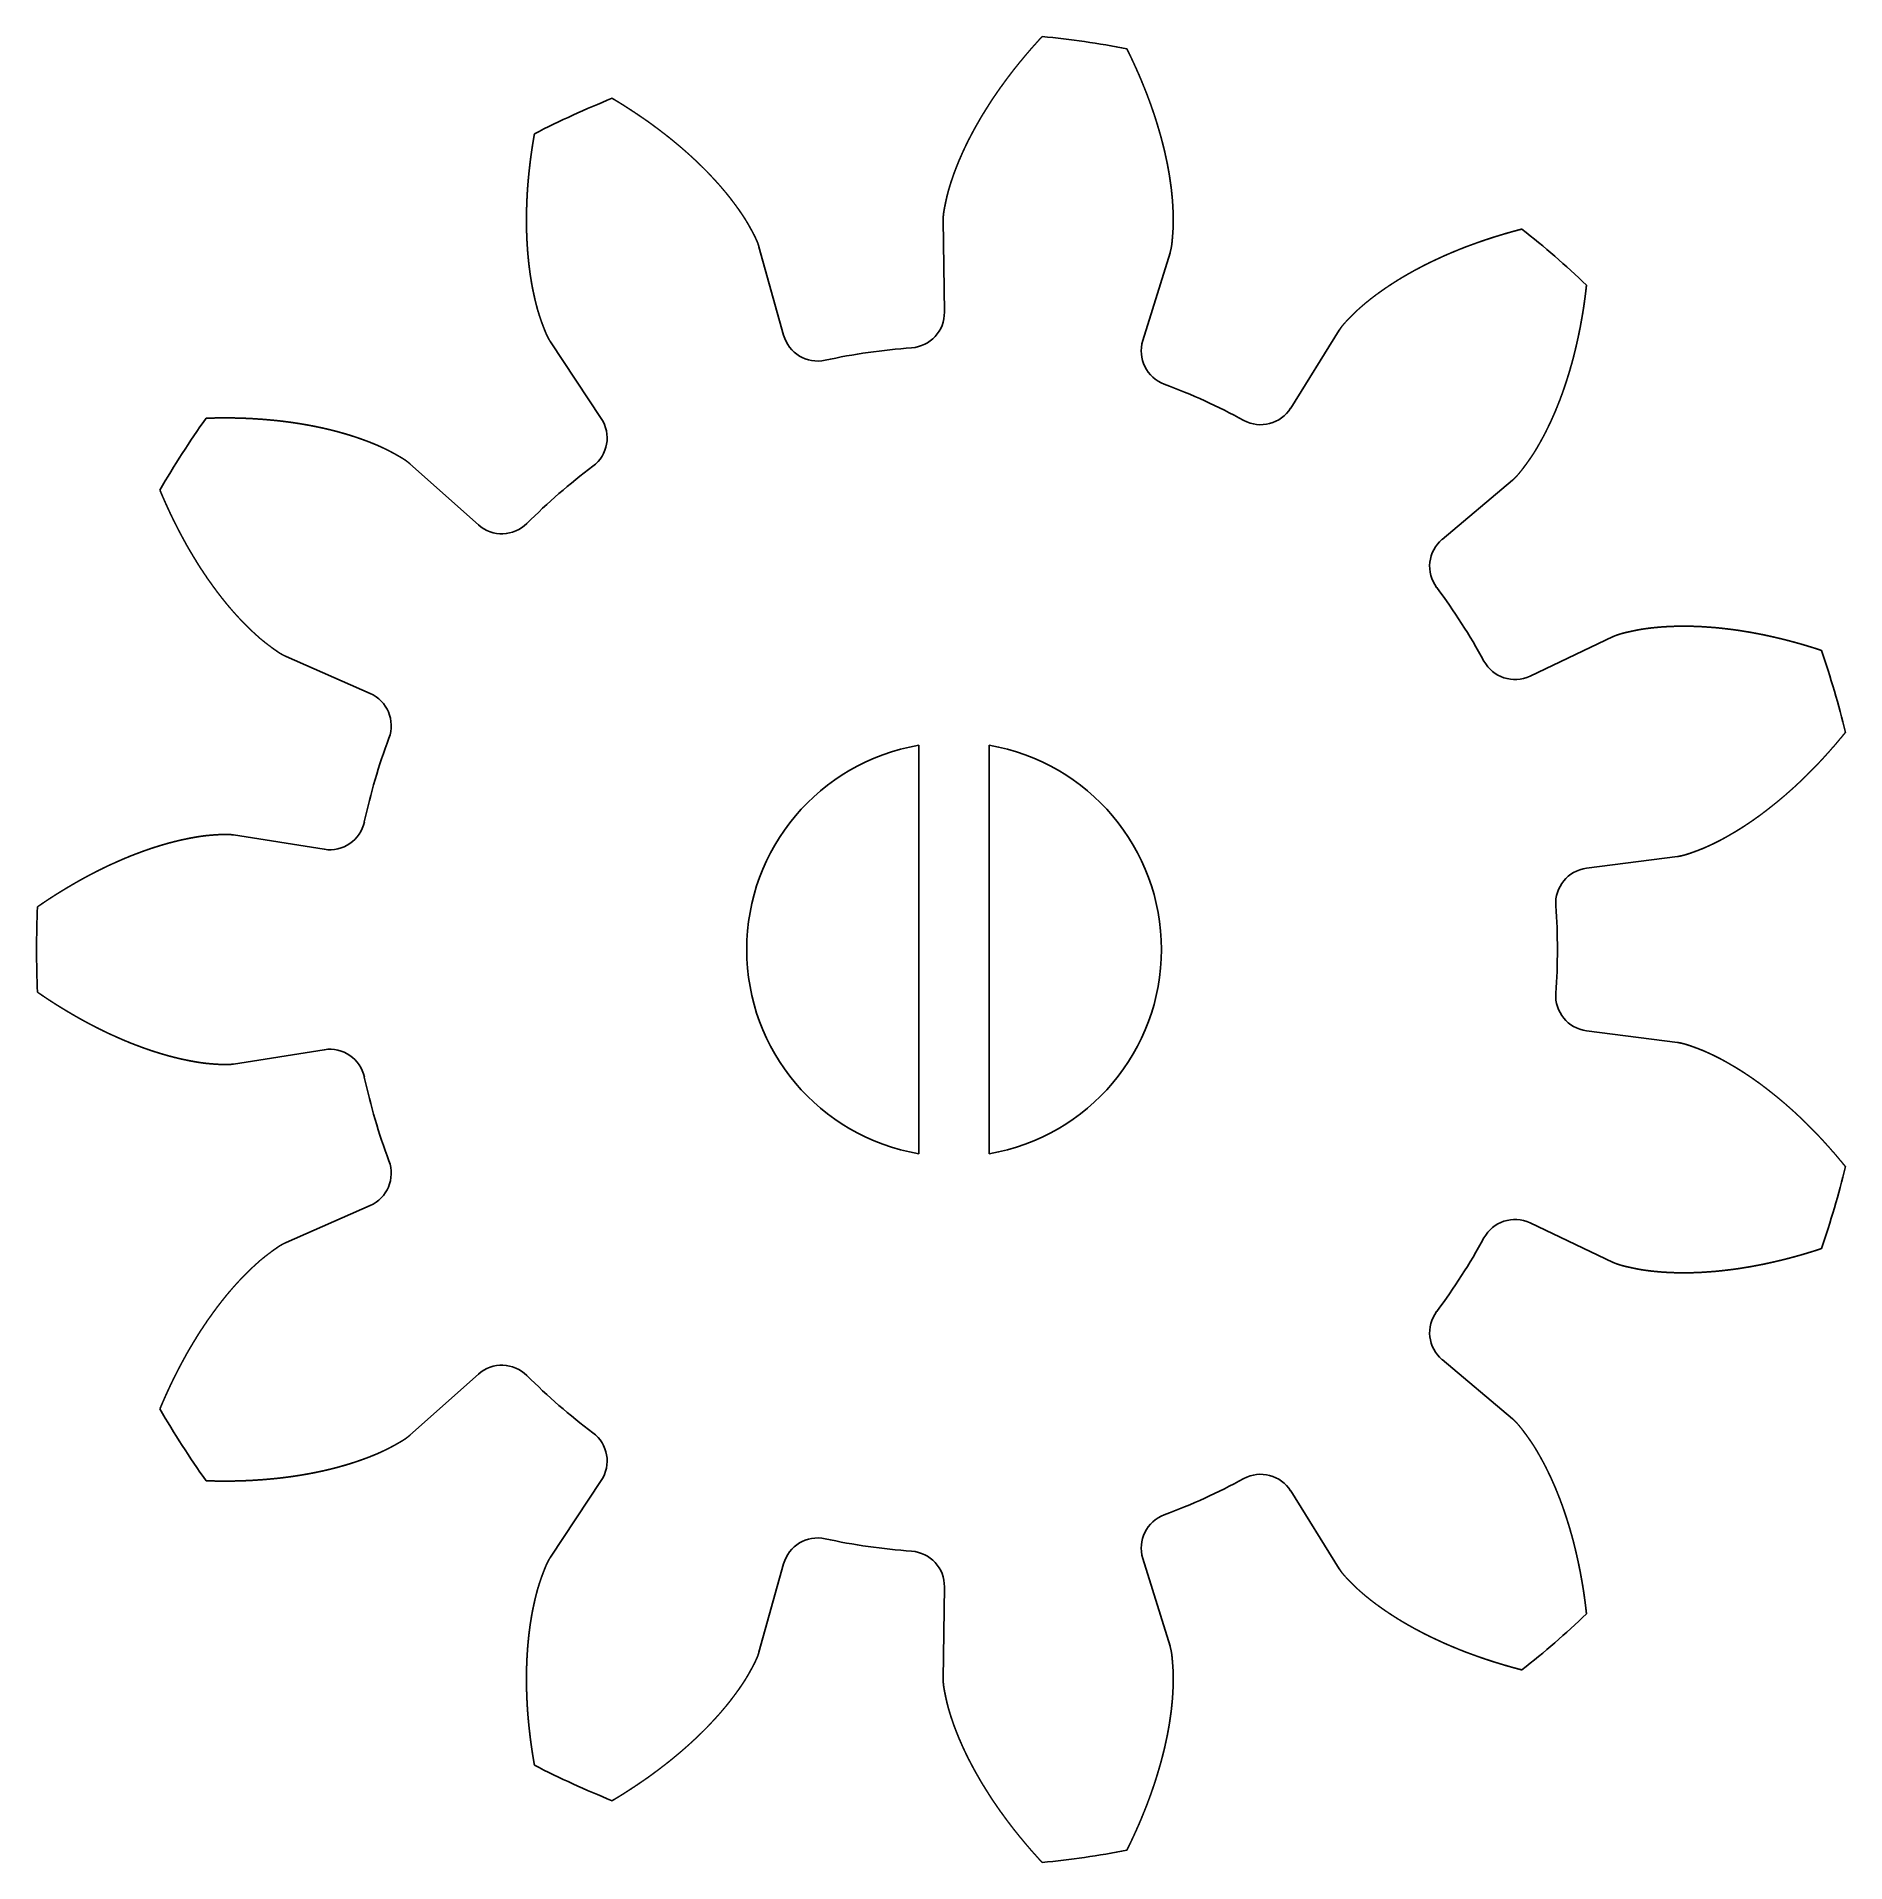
# Model space of a CAD drawing. Header units: millimetres. Extents: x -13 to 12.6, y -12.9 to 12.9.
import ezdxf

# ---------------------------------------------------------------- set-up
doc = ezdxf.new("R2010")
doc.units = ezdxf.units.MM
doc.layers.get('0').update_dxf_attribs({"linetype": 'CONTINUOUS'})

msp = doc.modelspace()

# ---------------------------------------------------------------- linework, layer by layer
for p, q in [((-0.154, 10.335), (-0.136, 9.034)), ((-2.415, 8.706), (-2.764, 9.96)), ((2.675, 8.63), (3.06, 9.873)), ((-5.717, 8.611), (-4.998, 7.526)), ((5.458, 8.778), (4.77, 7.673)), ((-6.738, 6.019), (-7.71, 6.885)), ((6.916, 5.813), (7.912, 6.652)), ((9.337, 4.434), (8.161, 3.876)), ((-9.465, 4.153), (-8.274, 3.629)), ((-8.923, 1.42), (-10.208, 1.623)), ((8.961, 1.151), (10.252, 1.318)), ((10.252, -1.318), (8.961, -1.151)), ((-10.208, -1.623), (-8.923, -1.42)), ((-8.274, -3.629), (-9.465, -4.153)), ((8.161, -3.876), (9.337, -4.434)), ((7.912, -6.652), (6.916, -5.813)), ((-7.71, -6.885), (-6.738, -6.019)), ((-4.998, -7.526), (-5.717, -8.611)), ((4.77, -7.673), (5.458, -8.778)), ((-2.764, -9.96), (-2.415, -8.706)), ((3.06, -9.873), (2.675, -8.63)), ((-0.136, -9.034), (-0.154, -10.335))]:
    msp.add_line(p, q)
for points in [[(-0.5, -2.895), (-0.5, 2.895, 0.842075)], [(0.5, 2.895), (0.5, -2.895, 0.842075)]]:
    msp.add_lwpolyline(points, format="xyb", close=True)
for centre, radius, start, end in [((0, 0), 13, 79.1493, 84.4871), ((0, 0), 13, 111.8765, 117.2144), ((0, 0), 13, 46.422, 51.7598), ((-0.636, 9.027), 0.5, -85.9715, 0.8045), ((-1.933, 8.84), 0.5, 195.5591, 282.3351), ((3.153, 8.482), 0.5, 162.8319, 249.6079), ((0, 0), 8.549, 94.0285, 102.3351), ((0, 0), 8.549, 61.3012, 69.6079), ((0, 0), 13, 144.6038, 149.9417), ((-5.415, 7.25), 0.5, -53.2442, 33.5318), ((4.345, 7.938), 0.5, 241.3012, 328.0772), ((0, 0), 8.549, 126.7558, 135.0624), ((-6.406, 6.392), 0.5, 228.2864, 315.0624), ((7.238, 5.431), 0.5, 130.1046, 216.8806), ((0, 0), 8.549, 28.5739, 36.8806), ((0, 0), 13, 13.6947, 19.0326), ((7.947, 4.328), 0.5, 208.5739, 295.35), ((-8.475, 3.172), 0.5, -20.517, 66.2591), ((0, 0), 8.549, 159.483, 167.7897), ((-8.844, 1.914), 0.5, 261.0137, 347.7897), ((9.025, 0.655), 0.5, 97.3773, 184.1533), ((0, 0), 13, 177.3311, 182.6689), ((0, 0), 8.549, -4.1533, 4.1533), ((9.025, -0.655), 0.5, 175.8467, 262.6227), ((-8.844, -1.914), 0.5, 12.2103, 98.9863), ((0, 0), 8.549, 192.2103, 200.517), ((-8.475, -3.172), 0.5, -66.2591, 20.517), ((0, 0), 13, 340.9674, 346.3053), ((7.947, -4.328), 0.5, 64.65, 151.4261), ((0, 0), 8.549, 323.1194, 331.4261), ((7.238, -5.431), 0.5, 143.1194, 229.8954), ((-6.406, -6.392), 0.5, 44.9376, 131.7136), ((0, 0), 8.549, 224.9376, 233.2442), ((0, 0), 13, 210.0583, 215.3962), ((-5.415, -7.25), 0.5, -33.5318, 53.2442), ((0, 0), 8.549, 290.3921, 298.6988), ((4.345, -7.938), 0.5, 31.9228, 118.6988), ((3.153, -8.482), 0.5, 110.3921, 197.1681), ((-1.933, -8.84), 0.5, 77.6649, 164.4409), ((0, 0), 8.549, 257.6649, 265.9715), ((-0.636, -9.027), 0.5, -0.8045, 85.9715), ((0, 0), 13, 308.2402, 313.578), ((0, 0), 13, 242.7856, 248.1235), ((0, 0), 13, 275.5129, 280.8507)]:
    msp.add_arc(centre, radius, start, end)
for points in [[(-0.154, 10.335), (-0.154, 10.343), (-0.154, 10.359), (-0.153, 10.383), (-0.151, 10.415), (-0.145, 10.454), (-0.139, 10.493), (-0.131, 10.532), (-0.123, 10.571), (-0.115, 10.61), (-0.106, 10.65), (-0.097, 10.689), (-0.087, 10.728), (-0.076, 10.767), (-0.065, 10.806), (-0.053, 10.845), (-0.04, 10.884), (-0.027, 10.923), (-0.014, 10.961), (0, 11), (0.014, 11.039), (0.029, 11.077), (0.044, 11.116), (0.06, 11.154), (0.076, 11.193), (0.092, 11.231), (0.109, 11.269), (0.126, 11.308), (0.144, 11.346), (0.162, 11.384), (0.181, 11.422), (0.199, 11.46), (0.218, 11.498), (0.238, 11.535), (0.258, 11.573), (0.278, 11.611), (0.299, 11.648), (0.32, 11.686), (0.341, 11.723), (0.363, 11.761), (0.385, 11.798), (0.407, 11.835), (0.43, 11.872), (0.452, 11.909), (0.476, 11.946), (0.499, 11.983), (0.523, 12.02), (0.547, 12.056), (0.572, 12.093), (0.597, 12.129), (0.622, 12.166), (0.648, 12.202), (0.673, 12.238), (0.699, 12.274), (0.726, 12.31), (0.752, 12.346), (0.779, 12.382), (0.807, 12.418), (0.834, 12.453), (0.862, 12.489), (0.89, 12.524), (0.918, 12.559), (0.947, 12.594), (0.976, 12.629), (1.005, 12.664), (1.035, 12.699), (1.065, 12.734), (1.095, 12.769), (1.125, 12.803), (1.155, 12.837), (1.186, 12.872), (1.211, 12.899), (1.23, 12.919), (1.243, 12.933), (1.249, 12.94)], [(3.06, 9.873), (3.062, 9.881), (3.066, 9.896), (3.072, 9.919), (3.079, 9.95), (3.085, 9.989), (3.089, 10.029), (3.093, 10.069), (3.096, 10.108), (3.099, 10.148), (3.102, 10.188), (3.104, 10.229), (3.106, 10.269), (3.107, 10.309), (3.107, 10.35), (3.106, 10.391), (3.105, 10.431), (3.103, 10.472), (3.101, 10.513), (3.099, 10.554), (3.096, 10.596), (3.093, 10.637), (3.089, 10.678), (3.085, 10.719), (3.081, 10.761), (3.076, 10.802), (3.07, 10.844), (3.064, 10.885), (3.058, 10.927), (3.052, 10.968), (3.045, 11.01), (3.037, 11.052), (3.03, 11.093), (3.022, 11.135), (3.013, 11.177), (3.004, 11.219), (2.995, 11.261), (2.986, 11.303), (2.976, 11.345), (2.965, 11.386), (2.955, 11.428), (2.944, 11.47), (2.933, 11.512), (2.921, 11.554), (2.909, 11.596), (2.897, 11.638), (2.884, 11.68), (2.871, 11.722), (2.858, 11.764), (2.845, 11.806), (2.831, 11.848), (2.816, 11.89), (2.802, 11.932), (2.787, 11.974), (2.772, 12.016), (2.756, 12.058), (2.741, 12.1), (2.725, 12.142), (2.708, 12.184), (2.691, 12.226), (2.674, 12.267), (2.657, 12.309), (2.64, 12.351), (2.622, 12.393), (2.603, 12.435), (2.585, 12.476), (2.566, 12.518), (2.547, 12.56), (2.528, 12.601), (2.508, 12.643), (2.488, 12.685), (2.472, 12.718), (2.46, 12.743), (2.451, 12.759), (2.447, 12.768)], [(-2.764, 9.96), (-2.766, 9.968), (-2.771, 9.983), (-2.778, 10.006), (-2.79, 10.035), (-2.806, 10.071), (-2.823, 10.107), (-2.841, 10.142), (-2.86, 10.178), (-2.879, 10.213), (-2.899, 10.248), (-2.919, 10.283), (-2.939, 10.318), (-2.96, 10.352), (-2.982, 10.387), (-3.005, 10.42), (-3.028, 10.454), (-3.051, 10.488), (-3.075, 10.521), (-3.099, 10.554), (-3.124, 10.587), (-3.149, 10.62), (-3.174, 10.653), (-3.2, 10.686), (-3.226, 10.718), (-3.253, 10.75), (-3.28, 10.782), (-3.307, 10.814), (-3.335, 10.846), (-3.363, 10.877), (-3.391, 10.908), (-3.42, 10.939), (-3.449, 10.97), (-3.478, 11.001), (-3.508, 11.032), (-3.538, 11.062), (-3.568, 11.092), (-3.599, 11.122), (-3.63, 11.152), (-3.661, 11.182), (-3.693, 11.212), (-3.725, 11.241), (-3.757, 11.27), (-3.789, 11.299), (-3.822, 11.328), (-3.855, 11.357), (-3.888, 11.385), (-3.922, 11.414), (-3.956, 11.442), (-3.99, 11.47), (-4.024, 11.498), (-4.059, 11.525), (-4.094, 11.553), (-4.129, 11.58), (-4.165, 11.607), (-4.2, 11.634), (-4.236, 11.661), (-4.272, 11.687), (-4.309, 11.714), (-4.345, 11.74), (-4.382, 11.766), (-4.42, 11.792), (-4.457, 11.817), (-4.495, 11.843), (-4.533, 11.868), (-4.571, 11.893), (-4.609, 11.918), (-4.648, 11.943), (-4.686, 11.968), (-4.725, 11.992), (-4.765, 12.016), (-4.796, 12.035), (-4.82, 12.05), (-4.836, 12.059), (-4.844, 12.064)], [(-5.717, 8.611), (-5.722, 8.618), (-5.73, 8.631), (-5.742, 8.652), (-5.757, 8.68), (-5.774, 8.716), (-5.79, 8.752), (-5.804, 8.789), (-5.819, 8.827), (-5.833, 8.864), (-5.847, 8.902), (-5.86, 8.94), (-5.873, 8.978), (-5.885, 9.017), (-5.897, 9.055), (-5.908, 9.095), (-5.918, 9.134), (-5.928, 9.174), (-5.938, 9.214), (-5.947, 9.254), (-5.956, 9.294), (-5.964, 9.334), (-5.973, 9.375), (-5.98, 9.416), (-5.988, 9.457), (-5.994, 9.498), (-6.001, 9.539), (-6.007, 9.581), (-6.013, 9.623), (-6.018, 9.664), (-6.023, 9.706), (-6.028, 9.748), (-6.032, 9.791), (-6.036, 9.833), (-6.04, 9.875), (-6.043, 9.918), (-6.046, 9.961), (-6.049, 10.004), (-6.051, 10.047), (-6.053, 10.09), (-6.055, 10.133), (-6.056, 10.176), (-6.057, 10.22), (-6.058, 10.263), (-6.058, 10.307), (-6.058, 10.351), (-6.058, 10.394), (-6.058, 10.438), (-6.057, 10.482), (-6.055, 10.527), (-6.054, 10.571), (-6.052, 10.615), (-6.05, 10.659), (-6.048, 10.704), (-6.045, 10.748), (-6.042, 10.793), (-6.039, 10.838), (-6.035, 10.882), (-6.031, 10.927), (-6.027, 10.972), (-6.022, 11.017), (-6.017, 11.062), (-6.012, 11.107), (-6.007, 11.152), (-6.001, 11.197), (-5.995, 11.243), (-5.989, 11.288), (-5.982, 11.333), (-5.976, 11.379), (-5.968, 11.424), (-5.961, 11.47), (-5.955, 11.506), (-5.95, 11.534), (-5.947, 11.552), (-5.945, 11.561)], [(5.458, 8.778), (5.462, 8.785), (5.471, 8.798), (5.485, 8.818), (5.504, 8.843), (5.529, 8.873), (5.556, 8.902), (5.584, 8.931), (5.612, 8.96), (5.64, 8.988), (5.668, 9.016), (5.697, 9.044), (5.727, 9.072), (5.757, 9.099), (5.788, 9.126), (5.819, 9.152), (5.85, 9.178), (5.882, 9.203), (5.914, 9.229), (5.947, 9.254), (5.98, 9.279), (6.013, 9.303), (6.047, 9.327), (6.081, 9.351), (6.115, 9.375), (6.15, 9.398), (6.184, 9.421), (6.22, 9.444), (6.255, 9.467), (6.291, 9.489), (6.327, 9.511), (6.363, 9.533), (6.4, 9.554), (6.437, 9.576), (6.474, 9.597), (6.511, 9.617), (6.549, 9.638), (6.587, 9.658), (6.625, 9.678), (6.663, 9.698), (6.702, 9.717), (6.741, 9.736), (6.78, 9.755), (6.819, 9.774), (6.859, 9.792), (6.899, 9.811), (6.939, 9.829), (6.979, 9.846), (7.019, 9.864), (7.06, 9.881), (7.101, 9.898), (7.142, 9.915), (7.183, 9.931), (7.224, 9.948), (7.266, 9.964), (7.308, 9.979), (7.35, 9.995), (7.392, 10.01), (7.434, 10.025), (7.477, 10.04), (7.52, 10.055), (7.563, 10.069), (7.606, 10.083), (7.649, 10.097), (7.693, 10.11), (7.736, 10.124), (7.78, 10.137), (7.824, 10.15), (7.868, 10.162), (7.913, 10.175), (7.957, 10.187), (7.993, 10.197), (8.02, 10.204), (8.037, 10.208), (8.046, 10.211)], [(7.912, 6.652), (7.918, 6.657), (7.93, 6.667), (7.947, 6.684), (7.97, 6.706), (7.996, 6.736), (8.021, 6.767), (8.046, 6.798), (8.07, 6.83), (8.094, 6.862), (8.118, 6.894), (8.141, 6.927), (8.164, 6.96), (8.187, 6.993), (8.209, 7.027), (8.231, 7.062), (8.252, 7.097), (8.273, 7.132), (8.293, 7.168), (8.313, 7.203), (8.333, 7.24), (8.353, 7.276), (8.372, 7.313), (8.391, 7.35), (8.409, 7.387), (8.427, 7.425), (8.445, 7.462), (8.463, 7.5), (8.48, 7.539), (8.497, 7.577), (8.514, 7.616), (8.53, 7.655), (8.546, 7.694), (8.562, 7.734), (8.578, 7.774), (8.593, 7.814), (8.608, 7.854), (8.622, 7.894), (8.637, 7.935), (8.651, 7.976), (8.664, 8.017), (8.678, 8.058), (8.691, 8.099), (8.704, 8.141), (8.717, 8.183), (8.729, 8.225), (8.741, 8.267), (8.753, 8.309), (8.765, 8.351), (8.776, 8.394), (8.787, 8.437), (8.798, 8.48), (8.808, 8.523), (8.818, 8.566), (8.828, 8.61), (8.838, 8.654), (8.847, 8.697), (8.856, 8.741), (8.865, 8.785), (8.874, 8.83), (8.882, 8.874), (8.89, 8.919), (8.898, 8.963), (8.906, 9.008), (8.913, 9.053), (8.92, 9.098), (8.927, 9.143), (8.933, 9.189), (8.939, 9.234), (8.945, 9.28), (8.951, 9.326), (8.955, 9.362), (8.958, 9.39), (8.96, 9.408), (8.961, 9.418)], [(-7.71, 6.885), (-7.716, 6.89), (-7.728, 6.9), (-7.747, 6.915), (-7.772, 6.934), (-7.805, 6.956), (-7.839, 6.976), (-7.874, 6.996), (-7.909, 7.016), (-7.944, 7.035), (-7.979, 7.054), (-8.015, 7.073), (-8.051, 7.091), (-8.087, 7.108), (-8.124, 7.125), (-8.161, 7.142), (-8.199, 7.158), (-8.237, 7.173), (-8.275, 7.189), (-8.313, 7.203), (-8.352, 7.218), (-8.391, 7.232), (-8.43, 7.246), (-8.469, 7.259), (-8.509, 7.272), (-8.548, 7.285), (-8.588, 7.297), (-8.628, 7.309), (-8.669, 7.321), (-8.71, 7.332), (-8.75, 7.343), (-8.791, 7.354), (-8.832, 7.364), (-8.874, 7.374), (-8.915, 7.384), (-8.957, 7.393), (-8.999, 7.402), (-9.041, 7.411), (-9.083, 7.419), (-9.126, 7.428), (-9.168, 7.435), (-9.211, 7.443), (-9.254, 7.45), (-9.297, 7.457), (-9.34, 7.463), (-9.383, 7.47), (-9.427, 7.476), (-9.47, 7.481), (-9.514, 7.487), (-9.558, 7.492), (-9.602, 7.497), (-9.646, 7.501), (-9.69, 7.505), (-9.734, 7.509), (-9.779, 7.513), (-9.823, 7.516), (-9.868, 7.519), (-9.913, 7.522), (-9.958, 7.525), (-10.003, 7.527), (-10.048, 7.529), (-10.093, 7.53), (-10.138, 7.532), (-10.184, 7.533), (-10.229, 7.534), (-10.275, 7.534), (-10.321, 7.534), (-10.367, 7.534), (-10.413, 7.534), (-10.459, 7.533), (-10.505, 7.533), (-10.542, 7.532), (-10.569, 7.531), (-10.588, 7.53), (-10.597, 7.53)], [(-9.465, 4.153), (-9.473, 4.157), (-9.487, 4.163), (-9.508, 4.174), (-9.536, 4.189), (-9.57, 4.21), (-9.602, 4.233), (-9.635, 4.256), (-9.667, 4.279), (-9.699, 4.303), (-9.731, 4.328), (-9.763, 4.352), (-9.795, 4.378), (-9.826, 4.403), (-9.856, 4.43), (-9.887, 4.457), (-9.917, 4.485), (-9.947, 4.513), (-9.976, 4.541), (-10.006, 4.57), (-10.035, 4.599), (-10.064, 4.628), (-10.093, 4.658), (-10.122, 4.688), (-10.15, 4.719), (-10.178, 4.749), (-10.206, 4.781), (-10.233, 4.812), (-10.261, 4.844), (-10.288, 4.876), (-10.315, 4.909), (-10.341, 4.942), (-10.368, 4.975), (-10.394, 5.009), (-10.42, 5.042), (-10.446, 5.076), (-10.472, 5.111), (-10.497, 5.145), (-10.522, 5.18), (-10.547, 5.215), (-10.572, 5.251), (-10.597, 5.287), (-10.621, 5.323), (-10.645, 5.359), (-10.669, 5.395), (-10.693, 5.432), (-10.716, 5.469), (-10.739, 5.506), (-10.762, 5.544), (-10.785, 5.582), (-10.808, 5.62), (-10.83, 5.658), (-10.853, 5.696), (-10.875, 5.735), (-10.896, 5.774), (-10.918, 5.813), (-10.939, 5.853), (-10.96, 5.892), (-10.981, 5.932), (-11.002, 5.972), (-11.022, 6.012), (-11.043, 6.053), (-11.063, 6.093), (-11.083, 6.134), (-11.102, 6.175), (-11.122, 6.217), (-11.141, 6.258), (-11.16, 6.3), (-11.179, 6.342), (-11.197, 6.384), (-11.216, 6.426), (-11.23, 6.46), (-11.241, 6.486), (-11.248, 6.503), (-11.252, 6.511)], [(9.337, 4.434), (9.345, 4.437), (9.359, 4.444), (9.381, 4.453), (9.411, 4.463), (9.449, 4.475), (9.487, 4.485), (9.526, 4.495), (9.565, 4.503), (9.604, 4.512), (9.643, 4.52), (9.683, 4.528), (9.722, 4.536), (9.762, 4.542), (9.803, 4.548), (9.843, 4.553), (9.883, 4.558), (9.924, 4.562), (9.965, 4.566), (10.006, 4.57), (10.047, 4.573), (10.088, 4.575), (10.13, 4.578), (10.171, 4.579), (10.213, 4.581), (10.254, 4.582), (10.296, 4.582), (10.338, 4.582), (10.38, 4.582), (10.422, 4.582), (10.465, 4.581), (10.507, 4.579), (10.549, 4.578), (10.592, 4.576), (10.634, 4.573), (10.677, 4.57), (10.72, 4.567), (10.763, 4.564), (10.806, 4.56), (10.849, 4.556), (10.892, 4.551), (10.935, 4.546), (10.978, 4.541), (11.021, 4.536), (11.064, 4.53), (11.107, 4.524), (11.151, 4.517), (11.194, 4.51), (11.238, 4.503), (11.281, 4.496), (11.325, 4.488), (11.368, 4.48), (11.412, 4.471), (11.456, 4.463), (11.499, 4.454), (11.543, 4.444), (11.587, 4.435), (11.63, 4.425), (11.674, 4.414), (11.718, 4.404), (11.762, 4.393), (11.806, 4.382), (11.85, 4.37), (11.894, 4.359), (11.938, 4.347), (11.981, 4.334), (12.025, 4.322), (12.069, 4.309), (12.113, 4.295), (12.157, 4.282), (12.201, 4.268), (12.237, 4.257), (12.263, 4.248), (12.281, 4.242), (12.289, 4.239)], [(10.252, 1.318), (10.26, 1.319), (10.276, 1.322), (10.299, 1.326), (10.33, 1.333), (10.368, 1.344), (10.406, 1.356), (10.444, 1.369), (10.481, 1.383), (10.519, 1.396), (10.556, 1.411), (10.594, 1.425), (10.631, 1.441), (10.668, 1.457), (10.705, 1.474), (10.742, 1.491), (10.779, 1.509), (10.815, 1.527), (10.852, 1.546), (10.888, 1.565), (10.924, 1.585), (10.96, 1.605), (10.996, 1.626), (11.032, 1.647), (11.068, 1.668), (11.104, 1.69), (11.139, 1.712), (11.174, 1.734), (11.21, 1.757), (11.245, 1.781), (11.28, 1.804), (11.315, 1.828), (11.35, 1.853), (11.384, 1.877), (11.419, 1.902), (11.453, 1.928), (11.487, 1.953), (11.521, 1.98), (11.555, 2.006), (11.589, 2.033), (11.623, 2.06), (11.657, 2.087), (11.69, 2.115), (11.724, 2.143), (11.757, 2.171), (11.79, 2.2), (11.823, 2.229), (11.856, 2.258), (11.888, 2.287), (11.921, 2.317), (11.953, 2.347), (11.986, 2.377), (12.018, 2.408), (12.05, 2.439), (12.082, 2.47), (12.113, 2.502), (12.145, 2.534), (12.176, 2.566), (12.208, 2.598), (12.239, 2.63), (12.27, 2.663), (12.301, 2.696), (12.331, 2.73), (12.362, 2.763), (12.392, 2.797), (12.423, 2.832), (12.453, 2.866), (12.483, 2.901), (12.513, 2.936), (12.542, 2.971), (12.572, 3.006), (12.595, 3.035), (12.613, 3.056), (12.625, 3.071), (12.63, 3.078)], [(-10.208, 1.623), (-10.216, 1.625), (-10.232, 1.627), (-10.256, 1.629), (-10.287, 1.631), (-10.327, 1.632), (-10.366, 1.631), (-10.406, 1.629), (-10.446, 1.626), (-10.486, 1.624), (-10.526, 1.62), (-10.566, 1.617), (-10.606, 1.613), (-10.647, 1.608), (-10.687, 1.602), (-10.727, 1.596), (-10.767, 1.589), (-10.807, 1.581), (-10.848, 1.574), (-10.888, 1.565), (-10.928, 1.557), (-10.969, 1.548), (-11.009, 1.538), (-11.049, 1.528), (-11.09, 1.518), (-11.13, 1.507), (-11.17, 1.496), (-11.21, 1.484), (-11.251, 1.472), (-11.291, 1.46), (-11.331, 1.447), (-11.372, 1.434), (-11.412, 1.42), (-11.452, 1.406), (-11.492, 1.392), (-11.532, 1.377), (-11.572, 1.362), (-11.612, 1.347), (-11.653, 1.331), (-11.693, 1.315), (-11.733, 1.298), (-11.773, 1.282), (-11.812, 1.264), (-11.852, 1.247), (-11.892, 1.229), (-11.932, 1.211), (-11.972, 1.193), (-12.012, 1.174), (-12.051, 1.155), (-12.091, 1.135), (-12.13, 1.116), (-12.17, 1.096), (-12.209, 1.075), (-12.249, 1.055), (-12.288, 1.034), (-12.328, 1.012), (-12.367, 0.991), (-12.406, 0.969), (-12.445, 0.947), (-12.484, 0.924), (-12.523, 0.901), (-12.562, 0.878), (-12.601, 0.855), (-12.64, 0.831), (-12.679, 0.807), (-12.717, 0.783), (-12.756, 0.759), (-12.794, 0.734), (-12.833, 0.709), (-12.871, 0.683), (-12.91, 0.658), (-12.94, 0.637), (-12.963, 0.621), (-12.978, 0.611), (-12.986, 0.605)], [(-10.208, -1.623), (-10.216, -1.625), (-10.232, -1.627), (-10.256, -1.629), (-10.287, -1.631), (-10.327, -1.632), (-10.366, -1.631), (-10.406, -1.629), (-10.446, -1.626), (-10.486, -1.624), (-10.526, -1.62), (-10.566, -1.617), (-10.606, -1.613), (-10.647, -1.608), (-10.687, -1.602), (-10.727, -1.596), (-10.767, -1.589), (-10.807, -1.581), (-10.848, -1.574), (-10.888, -1.565), (-10.928, -1.557), (-10.969, -1.548), (-11.009, -1.538), (-11.049, -1.528), (-11.09, -1.518), (-11.13, -1.507), (-11.17, -1.496), (-11.21, -1.484), (-11.251, -1.472), (-11.291, -1.46), (-11.331, -1.447), (-11.372, -1.434), (-11.412, -1.42), (-11.452, -1.406), (-11.492, -1.392), (-11.532, -1.377), (-11.572, -1.362), (-11.612, -1.347), (-11.653, -1.331), (-11.693, -1.315), (-11.733, -1.298), (-11.773, -1.282), (-11.812, -1.264), (-11.852, -1.247), (-11.892, -1.229), (-11.932, -1.211), (-11.972, -1.193), (-12.012, -1.174), (-12.051, -1.155), (-12.091, -1.135), (-12.13, -1.116), (-12.17, -1.096), (-12.209, -1.075), (-12.249, -1.055), (-12.288, -1.034), (-12.328, -1.012), (-12.367, -0.991), (-12.406, -0.969), (-12.445, -0.947), (-12.484, -0.924), (-12.523, -0.901), (-12.562, -0.878), (-12.601, -0.855), (-12.64, -0.831), (-12.679, -0.807), (-12.717, -0.783), (-12.756, -0.759), (-12.794, -0.734), (-12.833, -0.709), (-12.871, -0.683), (-12.91, -0.658), (-12.94, -0.637), (-12.963, -0.621), (-12.978, -0.611), (-12.986, -0.605)], [(10.252, -1.318), (10.26, -1.319), (10.276, -1.322), (10.299, -1.326), (10.33, -1.333), (10.368, -1.344), (10.406, -1.356), (10.444, -1.369), (10.481, -1.383), (10.519, -1.396), (10.556, -1.411), (10.594, -1.425), (10.631, -1.441), (10.668, -1.457), (10.705, -1.474), (10.742, -1.491), (10.779, -1.509), (10.815, -1.527), (10.852, -1.546), (10.888, -1.565), (10.924, -1.585), (10.96, -1.605), (10.996, -1.626), (11.032, -1.647), (11.068, -1.668), (11.104, -1.69), (11.139, -1.712), (11.174, -1.734), (11.21, -1.757), (11.245, -1.781), (11.28, -1.804), (11.315, -1.828), (11.35, -1.853), (11.384, -1.877), (11.419, -1.902), (11.453, -1.928), (11.487, -1.953), (11.521, -1.98), (11.555, -2.006), (11.589, -2.033), (11.623, -2.06), (11.657, -2.087), (11.69, -2.115), (11.724, -2.143), (11.757, -2.171), (11.79, -2.2), (11.823, -2.229), (11.856, -2.258), (11.888, -2.287), (11.921, -2.317), (11.953, -2.347), (11.986, -2.377), (12.018, -2.408), (12.05, -2.439), (12.082, -2.47), (12.113, -2.502), (12.145, -2.534), (12.176, -2.566), (12.208, -2.598), (12.239, -2.63), (12.27, -2.663), (12.301, -2.696), (12.331, -2.73), (12.362, -2.763), (12.392, -2.797), (12.423, -2.832), (12.453, -2.866), (12.483, -2.901), (12.513, -2.936), (12.542, -2.971), (12.572, -3.006), (12.595, -3.035), (12.613, -3.056), (12.625, -3.071), (12.63, -3.078)], [(-9.465, -4.153), (-9.473, -4.157), (-9.487, -4.163), (-9.508, -4.174), (-9.536, -4.189), (-9.57, -4.21), (-9.602, -4.233), (-9.635, -4.256), (-9.667, -4.279), (-9.699, -4.303), (-9.731, -4.328), (-9.763, -4.352), (-9.795, -4.378), (-9.826, -4.403), (-9.856, -4.43), (-9.887, -4.457), (-9.917, -4.485), (-9.947, -4.513), (-9.976, -4.541), (-10.006, -4.57), (-10.035, -4.599), (-10.064, -4.628), (-10.093, -4.658), (-10.122, -4.688), (-10.15, -4.719), (-10.178, -4.749), (-10.206, -4.781), (-10.233, -4.812), (-10.261, -4.844), (-10.288, -4.876), (-10.315, -4.909), (-10.341, -4.942), (-10.368, -4.975), (-10.394, -5.009), (-10.42, -5.042), (-10.446, -5.076), (-10.472, -5.111), (-10.497, -5.145), (-10.522, -5.18), (-10.547, -5.215), (-10.572, -5.251), (-10.597, -5.287), (-10.621, -5.323), (-10.645, -5.359), (-10.669, -5.395), (-10.693, -5.432), (-10.716, -5.469), (-10.739, -5.506), (-10.762, -5.544), (-10.785, -5.582), (-10.808, -5.62), (-10.83, -5.658), (-10.853, -5.696), (-10.875, -5.735), (-10.896, -5.774), (-10.918, -5.813), (-10.939, -5.853), (-10.96, -5.892), (-10.981, -5.932), (-11.002, -5.972), (-11.022, -6.012), (-11.043, -6.053), (-11.063, -6.093), (-11.083, -6.134), (-11.102, -6.175), (-11.122, -6.217), (-11.141, -6.258), (-11.16, -6.3), (-11.179, -6.342), (-11.197, -6.384), (-11.216, -6.426), (-11.23, -6.46), (-11.241, -6.486), (-11.248, -6.503), (-11.252, -6.511)], [(9.337, -4.434), (9.345, -4.437), (9.359, -4.444), (9.381, -4.453), (9.411, -4.463), (9.449, -4.475), (9.487, -4.485), (9.526, -4.495), (9.565, -4.503), (9.604, -4.512), (9.643, -4.52), (9.683, -4.528), (9.722, -4.536), (9.762, -4.542), (9.803, -4.548), (9.843, -4.553), (9.883, -4.558), (9.924, -4.562), (9.965, -4.566), (10.006, -4.57), (10.047, -4.573), (10.088, -4.575), (10.13, -4.578), (10.171, -4.579), (10.213, -4.581), (10.254, -4.582), (10.296, -4.582), (10.338, -4.582), (10.38, -4.582), (10.422, -4.582), (10.465, -4.581), (10.507, -4.579), (10.549, -4.578), (10.592, -4.576), (10.634, -4.573), (10.677, -4.57), (10.72, -4.567), (10.763, -4.564), (10.806, -4.56), (10.849, -4.556), (10.892, -4.551), (10.935, -4.546), (10.978, -4.541), (11.021, -4.536), (11.064, -4.53), (11.107, -4.524), (11.151, -4.517), (11.194, -4.51), (11.238, -4.503), (11.281, -4.496), (11.325, -4.488), (11.368, -4.48), (11.412, -4.471), (11.456, -4.463), (11.499, -4.454), (11.543, -4.444), (11.587, -4.435), (11.63, -4.425), (11.674, -4.414), (11.718, -4.404), (11.762, -4.393), (11.806, -4.382), (11.85, -4.37), (11.894, -4.359), (11.938, -4.347), (11.981, -4.334), (12.025, -4.322), (12.069, -4.309), (12.113, -4.295), (12.157, -4.282), (12.201, -4.268), (12.237, -4.257), (12.263, -4.248), (12.281, -4.242), (12.289, -4.239)], [(7.912, -6.652), (7.918, -6.657), (7.93, -6.667), (7.947, -6.684), (7.97, -6.706), (7.996, -6.736), (8.021, -6.767), (8.046, -6.798), (8.07, -6.83), (8.094, -6.862), (8.118, -6.894), (8.141, -6.927), (8.164, -6.96), (8.187, -6.993), (8.209, -7.027), (8.231, -7.062), (8.252, -7.097), (8.273, -7.132), (8.293, -7.168), (8.313, -7.203), (8.333, -7.24), (8.353, -7.276), (8.372, -7.313), (8.391, -7.35), (8.409, -7.387), (8.427, -7.425), (8.445, -7.462), (8.463, -7.5), (8.48, -7.539), (8.497, -7.577), (8.514, -7.616), (8.53, -7.655), (8.546, -7.694), (8.562, -7.734), (8.578, -7.774), (8.593, -7.814), (8.608, -7.854), (8.622, -7.894), (8.637, -7.935), (8.651, -7.976), (8.664, -8.017), (8.678, -8.058), (8.691, -8.099), (8.704, -8.141), (8.717, -8.183), (8.729, -8.225), (8.741, -8.267), (8.753, -8.309), (8.765, -8.351), (8.776, -8.394), (8.787, -8.437), (8.798, -8.48), (8.808, -8.523), (8.818, -8.566), (8.828, -8.61), (8.838, -8.654), (8.847, -8.697), (8.856, -8.741), (8.865, -8.785), (8.874, -8.83), (8.882, -8.874), (8.89, -8.919), (8.898, -8.963), (8.906, -9.008), (8.913, -9.053), (8.92, -9.098), (8.927, -9.143), (8.933, -9.189), (8.939, -9.234), (8.945, -9.28), (8.951, -9.326), (8.955, -9.362), (8.958, -9.39), (8.96, -9.408), (8.961, -9.418)], [(-7.71, -6.885), (-7.716, -6.89), (-7.728, -6.9), (-7.747, -6.915), (-7.772, -6.934), (-7.805, -6.956), (-7.839, -6.976), (-7.874, -6.996), (-7.909, -7.016), (-7.944, -7.035), (-7.979, -7.054), (-8.015, -7.073), (-8.051, -7.091), (-8.087, -7.108), (-8.124, -7.125), (-8.161, -7.142), (-8.199, -7.158), (-8.237, -7.173), (-8.275, -7.189), (-8.313, -7.203), (-8.352, -7.218), (-8.391, -7.232), (-8.43, -7.246), (-8.469, -7.259), (-8.509, -7.272), (-8.548, -7.285), (-8.588, -7.297), (-8.628, -7.309), (-8.669, -7.321), (-8.71, -7.332), (-8.75, -7.343), (-8.791, -7.354), (-8.832, -7.364), (-8.874, -7.374), (-8.915, -7.384), (-8.957, -7.393), (-8.999, -7.402), (-9.041, -7.411), (-9.083, -7.419), (-9.126, -7.428), (-9.168, -7.435), (-9.211, -7.443), (-9.254, -7.45), (-9.297, -7.457), (-9.34, -7.463), (-9.383, -7.47), (-9.427, -7.476), (-9.47, -7.481), (-9.514, -7.487), (-9.558, -7.492), (-9.602, -7.497), (-9.646, -7.501), (-9.69, -7.505), (-9.734, -7.509), (-9.779, -7.513), (-9.823, -7.516), (-9.868, -7.519), (-9.913, -7.522), (-9.958, -7.525), (-10.003, -7.527), (-10.048, -7.529), (-10.093, -7.53), (-10.138, -7.532), (-10.184, -7.533), (-10.229, -7.534), (-10.275, -7.534), (-10.321, -7.534), (-10.367, -7.534), (-10.413, -7.534), (-10.459, -7.533), (-10.505, -7.533), (-10.542, -7.532), (-10.569, -7.531), (-10.588, -7.53), (-10.597, -7.53)], [(-5.717, -8.611), (-5.722, -8.618), (-5.73, -8.631), (-5.742, -8.652), (-5.757, -8.68), (-5.774, -8.716), (-5.79, -8.752), (-5.804, -8.789), (-5.819, -8.827), (-5.833, -8.864), (-5.847, -8.902), (-5.86, -8.94), (-5.873, -8.978), (-5.885, -9.017), (-5.897, -9.055), (-5.908, -9.095), (-5.918, -9.134), (-5.928, -9.174), (-5.938, -9.214), (-5.947, -9.254), (-5.956, -9.294), (-5.964, -9.334), (-5.973, -9.375), (-5.98, -9.416), (-5.988, -9.457), (-5.994, -9.498), (-6.001, -9.539), (-6.007, -9.581), (-6.013, -9.623), (-6.018, -9.664), (-6.023, -9.706), (-6.028, -9.748), (-6.032, -9.791), (-6.036, -9.833), (-6.04, -9.875), (-6.043, -9.918), (-6.046, -9.961), (-6.049, -10.004), (-6.051, -10.047), (-6.053, -10.09), (-6.055, -10.133), (-6.056, -10.176), (-6.057, -10.22), (-6.058, -10.263), (-6.058, -10.307), (-6.058, -10.351), (-6.058, -10.394), (-6.058, -10.438), (-6.057, -10.482), (-6.055, -10.527), (-6.054, -10.571), (-6.052, -10.615), (-6.05, -10.659), (-6.048, -10.704), (-6.045, -10.748), (-6.042, -10.793), (-6.039, -10.838), (-6.035, -10.882), (-6.031, -10.927), (-6.027, -10.972), (-6.022, -11.017), (-6.017, -11.062), (-6.012, -11.107), (-6.007, -11.152), (-6.001, -11.197), (-5.995, -11.243), (-5.989, -11.288), (-5.982, -11.333), (-5.976, -11.379), (-5.968, -11.424), (-5.961, -11.47), (-5.955, -11.506), (-5.95, -11.534), (-5.947, -11.552), (-5.945, -11.561)], [(5.458, -8.778), (5.462, -8.785), (5.471, -8.798), (5.485, -8.818), (5.504, -8.843), (5.529, -8.873), (5.556, -8.902), (5.584, -8.931), (5.612, -8.96), (5.64, -8.988), (5.668, -9.016), (5.697, -9.044), (5.727, -9.072), (5.757, -9.099), (5.788, -9.126), (5.819, -9.152), (5.85, -9.178), (5.882, -9.203), (5.914, -9.229), (5.947, -9.254), (5.98, -9.279), (6.013, -9.303), (6.047, -9.327), (6.081, -9.351), (6.115, -9.375), (6.15, -9.398), (6.184, -9.421), (6.22, -9.444), (6.255, -9.467), (6.291, -9.489), (6.327, -9.511), (6.363, -9.533), (6.4, -9.554), (6.437, -9.576), (6.474, -9.597), (6.511, -9.617), (6.549, -9.638), (6.587, -9.658), (6.625, -9.678), (6.663, -9.698), (6.702, -9.717), (6.741, -9.736), (6.78, -9.755), (6.819, -9.774), (6.859, -9.792), (6.899, -9.811), (6.939, -9.829), (6.979, -9.846), (7.019, -9.864), (7.06, -9.881), (7.101, -9.898), (7.142, -9.915), (7.183, -9.931), (7.224, -9.948), (7.266, -9.964), (7.308, -9.979), (7.35, -9.995), (7.392, -10.01), (7.434, -10.025), (7.477, -10.04), (7.52, -10.055), (7.563, -10.069), (7.606, -10.083), (7.649, -10.097), (7.693, -10.11), (7.736, -10.124), (7.78, -10.137), (7.824, -10.15), (7.868, -10.162), (7.913, -10.175), (7.957, -10.187), (7.993, -10.197), (8.02, -10.204), (8.037, -10.208), (8.046, -10.211)], [(-2.764, -9.96), (-2.766, -9.968), (-2.771, -9.983), (-2.778, -10.006), (-2.79, -10.035), (-2.806, -10.071), (-2.823, -10.107), (-2.841, -10.142), (-2.86, -10.178), (-2.879, -10.213), (-2.899, -10.248), (-2.919, -10.283), (-2.939, -10.318), (-2.96, -10.352), (-2.982, -10.387), (-3.005, -10.42), (-3.028, -10.454), (-3.051, -10.488), (-3.075, -10.521), (-3.099, -10.554), (-3.124, -10.587), (-3.149, -10.62), (-3.174, -10.653), (-3.2, -10.686), (-3.226, -10.718), (-3.253, -10.75), (-3.28, -10.782), (-3.307, -10.814), (-3.335, -10.846), (-3.363, -10.877), (-3.391, -10.908), (-3.42, -10.939), (-3.449, -10.97), (-3.478, -11.001), (-3.508, -11.032), (-3.538, -11.062), (-3.568, -11.092), (-3.599, -11.122), (-3.63, -11.152), (-3.661, -11.182), (-3.693, -11.212), (-3.725, -11.241), (-3.757, -11.27), (-3.789, -11.299), (-3.822, -11.328), (-3.855, -11.357), (-3.888, -11.385), (-3.922, -11.414), (-3.956, -11.442), (-3.99, -11.47), (-4.024, -11.498), (-4.059, -11.525), (-4.094, -11.553), (-4.129, -11.58), (-4.165, -11.607), (-4.2, -11.634), (-4.236, -11.661), (-4.272, -11.687), (-4.309, -11.714), (-4.345, -11.74), (-4.382, -11.766), (-4.42, -11.792), (-4.457, -11.817), (-4.495, -11.843), (-4.533, -11.868), (-4.571, -11.893), (-4.609, -11.918), (-4.648, -11.943), (-4.686, -11.968), (-4.725, -11.992), (-4.765, -12.016), (-4.796, -12.035), (-4.82, -12.05), (-4.836, -12.059), (-4.844, -12.064)], [(3.06, -9.873), (3.062, -9.881), (3.066, -9.896), (3.072, -9.919), (3.079, -9.95), (3.085, -9.989), (3.089, -10.029), (3.093, -10.069), (3.096, -10.108), (3.099, -10.148), (3.102, -10.188), (3.104, -10.229), (3.106, -10.269), (3.107, -10.309), (3.107, -10.35), (3.106, -10.391), (3.105, -10.431), (3.103, -10.472), (3.101, -10.513), (3.099, -10.554), (3.096, -10.596), (3.093, -10.637), (3.089, -10.678), (3.085, -10.719), (3.081, -10.761), (3.076, -10.802), (3.07, -10.844), (3.064, -10.885), (3.058, -10.927), (3.052, -10.968), (3.045, -11.01), (3.037, -11.052), (3.03, -11.093), (3.022, -11.135), (3.013, -11.177), (3.004, -11.219), (2.995, -11.261), (2.986, -11.303), (2.976, -11.345), (2.965, -11.386), (2.955, -11.428), (2.944, -11.47), (2.933, -11.512), (2.921, -11.554), (2.909, -11.596), (2.897, -11.638), (2.884, -11.68), (2.871, -11.722), (2.858, -11.764), (2.845, -11.806), (2.831, -11.848), (2.816, -11.89), (2.802, -11.932), (2.787, -11.974), (2.772, -12.016), (2.756, -12.058), (2.741, -12.1), (2.725, -12.142), (2.708, -12.184), (2.691, -12.226), (2.674, -12.267), (2.657, -12.309), (2.64, -12.351), (2.622, -12.393), (2.603, -12.435), (2.585, -12.476), (2.566, -12.518), (2.547, -12.56), (2.528, -12.601), (2.508, -12.643), (2.488, -12.685), (2.472, -12.718), (2.46, -12.743), (2.451, -12.759), (2.447, -12.768)], [(-0.154, -10.335), (-0.154, -10.343), (-0.154, -10.359), (-0.153, -10.383), (-0.151, -10.415), (-0.145, -10.454), (-0.139, -10.493), (-0.131, -10.532), (-0.123, -10.571), (-0.115, -10.61), (-0.106, -10.65), (-0.097, -10.689), (-0.087, -10.728), (-0.076, -10.767), (-0.065, -10.806), (-0.053, -10.845), (-0.04, -10.884), (-0.027, -10.923), (-0.014, -10.961), (0, -11), (0.014, -11.039), (0.029, -11.077), (0.044, -11.116), (0.06, -11.154), (0.076, -11.193), (0.092, -11.231), (0.109, -11.269), (0.126, -11.308), (0.144, -11.346), (0.162, -11.384), (0.181, -11.422), (0.199, -11.46), (0.218, -11.498), (0.238, -11.535), (0.258, -11.573), (0.278, -11.611), (0.299, -11.648), (0.32, -11.686), (0.341, -11.723), (0.363, -11.761), (0.385, -11.798), (0.407, -11.835), (0.43, -11.872), (0.452, -11.909), (0.476, -11.946), (0.499, -11.983), (0.523, -12.02), (0.547, -12.056), (0.572, -12.093), (0.597, -12.129), (0.622, -12.166), (0.648, -12.202), (0.673, -12.238), (0.699, -12.274), (0.726, -12.31), (0.752, -12.346), (0.779, -12.382), (0.807, -12.418), (0.834, -12.453), (0.862, -12.489), (0.89, -12.524), (0.918, -12.559), (0.947, -12.594), (0.976, -12.629), (1.005, -12.664), (1.035, -12.699), (1.065, -12.734), (1.095, -12.769), (1.125, -12.803), (1.155, -12.837), (1.186, -12.872), (1.211, -12.899), (1.23, -12.919), (1.243, -12.933), (1.249, -12.94)]]:
    msp.add_open_spline(points, degree=5)

doc.saveas('drawing.dxf')
